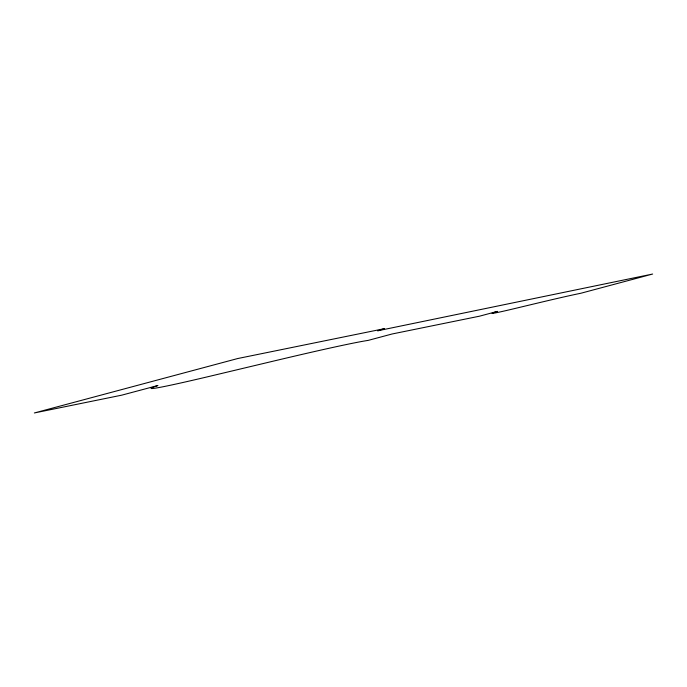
<?xml version="1.0" encoding="UTF-8"?>
<svg xmlns="http://www.w3.org/2000/svg" width="687" height="687" viewBox="0 0 687 687"><rect width="100%" height="100%" fill="white"/><g stroke="black" fill="none" stroke-linecap="round" stroke-linejoin="round"><path stroke-width="1.03" d="M384.162 328.712L377.652 330.799L652.65 274.036L580.876 293.246A135.751 3.083 -14.4 0 0 539.338 302.666L513.575 308.824A54.299 1.228 -14.4 0 1 497.414 311.391L479.474 316.192L392.114 333.985L368.198 340.383A271.502 6.157 -14.4 0 0 271.52 361.568L213.185 375.463A162.905 3.693 -14.4 0 1 157.933 385.501L121.711 395.171L34.35 412.964L237.702 358.537L384.162 328.712"/></g></svg>
